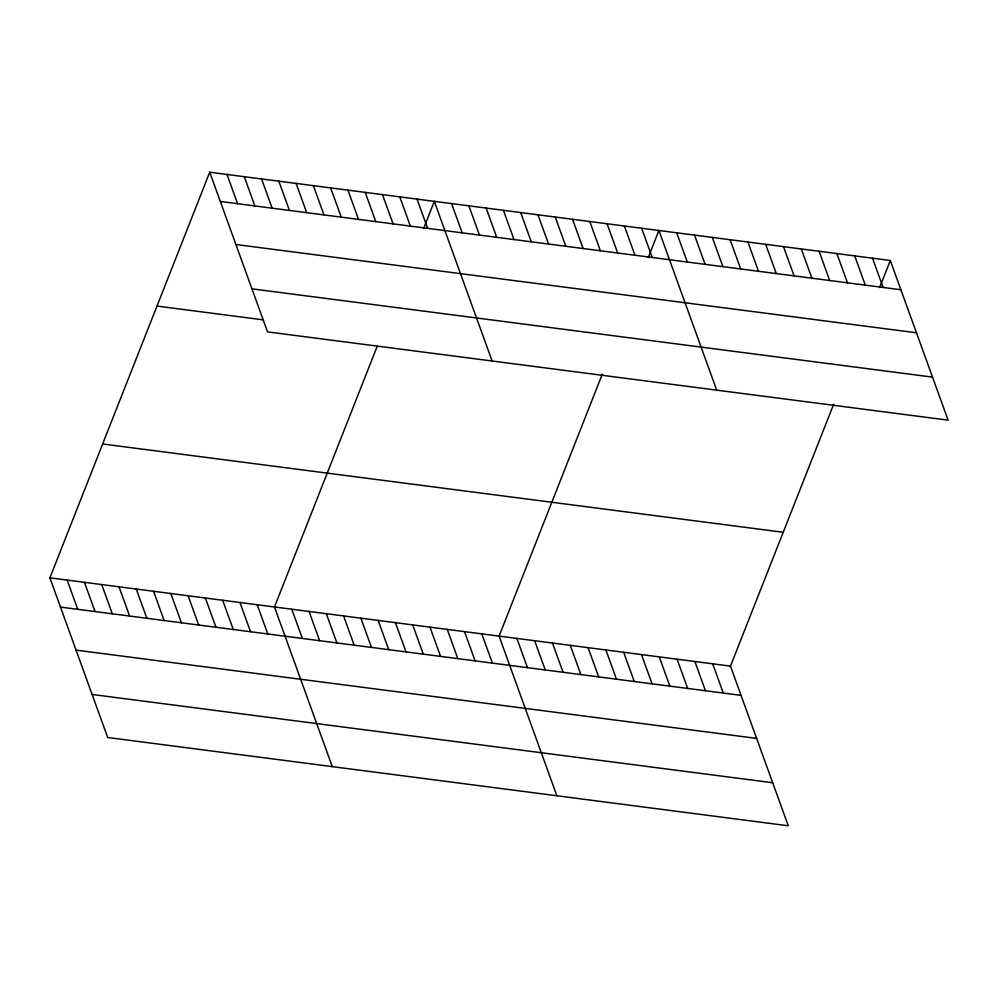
<?xml version="1.0" encoding="UTF-8"?>
<svg xmlns="http://www.w3.org/2000/svg" width="998" height="998" viewBox="0 0 998 998"><rect width="100%" height="100%" fill="white"/><g stroke="black" fill="none" stroke-linecap="round" stroke-linejoin="round"><path stroke-width="1.5" d="M833.717 404.115L730.474 666.128L788.27 825.783L107.697 737.497L49.9 577.842L209.73 172.217L890.303 260.503L948.1 420.158L267.526 331.872L209.73 172.217M377.182 346.356L274.487 606.984L332.284 766.626M423.663 228.392L434.317 201.359L492.114 361.002M602.33 374.1L499.087 636.113L556.872 795.768M648.251 257.534L658.905 230.488L716.701 390.143M879.65 287.549L890.303 260.503M220.309 201.459L900.895 289.744M235.89 244.498L916.476 332.783M251.945 288.834L932.519 377.119M156.985 306.074L263.522 319.896M102.644 443.985L783.218 532.271M49.9 577.842L730.474 666.128M60.479 607.083L741.065 695.369M76.06 650.122L756.646 738.408M92.115 694.458L772.689 782.744M872.514 258.195L883.093 287.436M854.712 255.887L865.291 285.129M836.91 253.579L847.489 282.821M819.109 251.271L829.687 280.5M801.307 248.964L811.898 278.192M783.505 246.656L794.096 275.885M765.703 244.348L776.294 273.577M747.914 242.027L758.492 271.269M730.112 239.72L740.691 268.961M712.31 237.412L722.889 266.653M694.508 235.104L705.099 264.345M676.706 232.796L687.298 262.037M641.639 228.243L652.218 257.484M624.361 226.01L634.94 255.239M607.083 223.764L617.662 253.005M589.806 221.519L600.384 250.76M572.528 219.286L583.119 248.514M555.25 217.04L565.841 246.281M712.684 663.82L723.263 693.061M537.972 214.795L548.563 244.036M694.882 661.512L705.461 690.753M520.707 212.562L531.285 241.79M677.081 659.204L687.659 688.445M503.429 210.316L514.007 239.557M659.279 656.896L669.858 686.125M486.151 208.083L496.73 237.312M641.477 654.588L652.068 683.817M468.873 205.838L479.452 235.066M623.675 652.28L634.266 681.509M451.595 203.592L462.174 232.833M605.886 649.972L616.465 679.201M588.084 647.665L598.663 676.894M417.039 199.113L427.631 228.355M570.282 645.344L580.861 674.586M399.761 196.868L410.353 226.109M552.48 643.036L563.059 672.278M382.496 194.635L393.075 223.864M534.679 640.728L545.27 669.97M365.218 192.389L375.797 221.631M516.877 638.421L527.468 667.662M347.94 190.144L358.519 219.385M330.662 187.911L341.241 217.14M481.809 633.867L492.388 663.109M313.384 185.665L323.963 214.907M464.532 631.634L475.11 660.863M296.107 183.42L306.698 212.661M447.254 629.389L457.833 658.63M278.829 181.187L289.42 210.416M429.976 627.143L440.555 656.385M261.551 178.941L272.142 208.183M412.698 624.91L423.289 654.139M244.285 176.696L254.864 205.937M395.42 622.665L406.011 651.906M227.008 174.463L237.586 203.692M378.155 620.432L388.733 649.661M360.877 618.186L371.456 647.415M343.599 615.941L354.178 645.182M326.321 613.708L336.9 642.937M309.043 611.462L319.622 640.704M291.765 609.217L302.357 638.458M257.21 604.738L267.801 633.98M239.944 602.493L250.523 631.734M222.666 600.26L233.245 629.489M205.388 598.014L215.967 627.255M188.111 595.769L198.689 625.01M170.833 593.536L181.411 622.764M153.555 591.29L164.146 620.531M136.277 589.045L146.868 618.286M118.999 586.812L129.59 616.04M101.734 584.566L112.312 613.807M84.456 582.321L95.035 611.562M67.178 580.087L77.757 609.316"/></g></svg>
